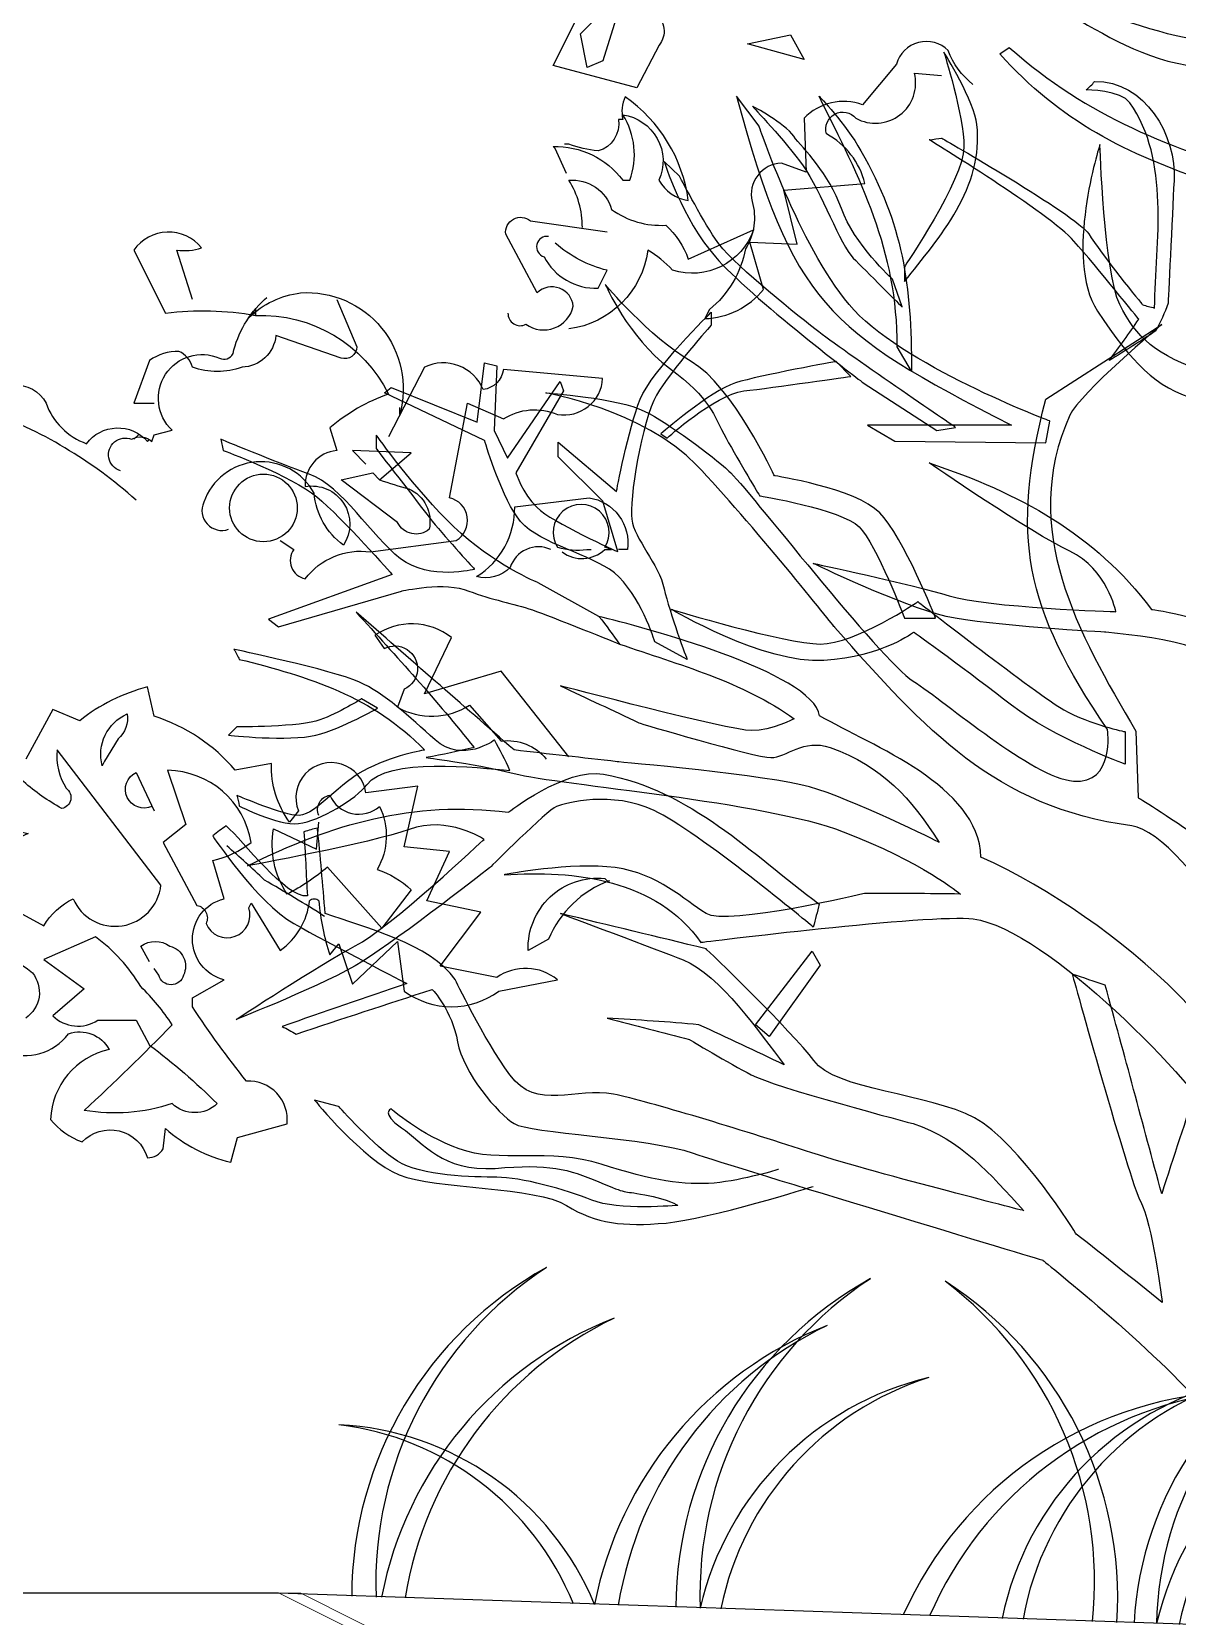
# Model space of a CAD drawing. Header units: millimetres. Extents: x 3633 to 4629, y 3430 to 3787.
# Drawn here: x 4471.67 to 4475.48, y 3589.34 to 3594.61 of the extents above; entities that cross this region are included whole.
import ezdxf

# ---------------------------------------------------------------- set-up
doc = ezdxf.new("R2010")
doc.units = ezdxf.units.MM
doc.linetypes.add('HIDDEN', pattern=[9.525, 6.35, -3.175])

# ---------------------------------------------------------------- blocks, each defined once
blk = doc.blocks.new('grass')
at = {"color": 0}
for centre, radius, start, end in [((283.4, 7.6), 250.6, 120.9153, 181.7436), ((299.1, 17.8), 250.6, 125.1975, 184.082), ((498.8, 7.6), 250.6, 120.9153, 181.7436), ((514.5, 17.8), 250.6, 125.1975, 184.082), ((290.9, 7.6), 250.6, 358.2564, 59.0847), ((275.2, 17.8), 250.6, 355.918, 54.8025), ((953.9, 7.6), 250.6, 120.9153, 181.7436), ((969.6, 17.8), 250.6, 125.1975, 184.082), ((1174, 7.6), 250.6, 120.9153, 181.7436), ((1189.7, 17.8), 250.6, 125.1975, 184.082), ((300.2, -39.5), 250.6, 113.3716, 170.93), ((317.1, -31.4), 250.6, 117.6539, 172.7928), ((441.8, -39.5), 250.6, 113.3716, 170.93), ((458.7, -31.4), 250.6, 117.6539, 172.7928), ((778.4, -4.1), 225.6, 115.7068, 178.9593), ((793.3, 3.8), 225.6, 119.989, 180.9593), ((970.7, -39.5), 250.6, 113.3716, 170.93), ((987.6, -31.4), 250.6, 117.6539, 172.7928), ((1190.7, -39.5), 250.6, 113.3716, 170.93), ((1207.6, -31.4), 250.6, 117.6539, 172.7928), ((788.6, -45.9), 225.6, 106.7576, 168.2484), ((804.6, -40.5), 225.6, 111.0398, 169.6613), ((702.6, -45.9), 225.6, 11.7516, 73.2424), ((686.6, -40.5), 225.6, 10.3387, 68.9602), ((465.3, -38.9), 204.5, 105.3788, 169.0232), ((479.8, -34.3), 204.5, 109.661, 170.3333), ((666.7, -34.5), 204.5, 105.3788, 170.2977), ((681.3, -29.9), 204.5, 109.661, 171.6027), ((631.6, -94.2), 250.6, 95.3506, 157.9162), ((650.1, -91.8), 250.6, 99.6328, 158.5173), ((18.2, -79.9), 193.4, 24.414, 89.3231), ((3.8, -79.2), 193.4, 24.1831, 85.0409)]:
    blk.add_arc(centre, radius, start, end, dxfattribs=at)
blk = doc.blocks.new('*U290')
at = {"color": 0}
for points in [[(-761.9, 1735.5), (-804, 1599.9), (-820.4, 1592.9), (-827.4, 1627.9), (-783, 1672.4, 0.182709), (-722.2, 1679.4, 0.162277), (-712.8, 1672.4), (-750.2, 1649, -0.442368), (-745.6, 1616.3), (-768.9, 1571.8), (-855.5, 1595.2), (-813.4, 1679.4), (-857.8, 1721.5), (-836.8, 1728.5, 0.608597), (-806.4, 1716.8), (-799.3, 1719.1, -0.302765), (-785.3, 1761.2), (-811, 1812.7, -0.435272), (-757.3, 1808, -0.199997), (-689.4, 1763.6, -0.39035), (-696.5, 1709.8), (-738.5, 1702.8), (-761.9, 1737.8), (-761.9, 1735.5)], [(-420, 1575.5, -0.140045), (-445.7, 1610.6, 0.57489), (-499.5, 1596.5), (-534.5, 1554.4, 0.29335), (-595.3, 1540.4), (-593, 1484.3), (-618.7, 1493.6, 0.477875), (-649.1, 1453.9, -0.21463), (-656.1, 1404.8, -0.178345), (-693.5, 1341.7), (-698.2, 1332.3, 0.217789), (-637.4, 1362.7), (-651.4, 1411.8), (-602.3, 1409.5), (-616.4, 1465.6), (-532.2, 1472.6, 0.213028), (-571.9, 1524, -0.817993), (-541.5, 1540.4, 0.658905), (-480.8, 1587.2), (-452.7, 1584.8)], [(-841.7, 1483), (-853.4, 1508.8), (-855.7, 1511.1, -0.240921), (-783.3, 1476), (-776.2, 1476, 0.236053), (-783.3, 1543.8, -0.5), (-745.8, 1476, 0.236053), (-715.4, 1455, 0.211075), (-780.9, 1562.5, 0.162277), (-783.3, 1539.2), (-787.9, 1539.2, -0.383194), (-809, 1506.4, -0.056625), (-839.4, 1513.4), (-844, 1513.4)], [(-825.3, 1426.9, 0.143021), (-839.4, 1476, -0.358047), (-794.9, 1445.6, 0.172546), (-738.8, 1429.3, -0.123093), (-715.4, 1394.2), (-647.6, 1424.6, -0.40274), (-731.8, 1382.5, 0.082748), (-757.5, 1403.5, -0.343094), (-839.4, 1321.7)], [(-902.5, 1338.1, 0.566177), (-883.8, 1326.4, 0.534058), (-834.7, 1345.1, 0.630219), (-872.1, 1359.1), (-904.8, 1419.9, -0.679398), (-879.1, 1433.9), (-799.6, 1422.3)], [(-1229.9, 1352.1), (-1246.2, 1403.5, 0.123093), (-1220.5, 1405.9, 0.499542), (-1290.6, 1403.5), (-1257.9, 1338.1, -0.074951), (-1164.4, 1335.7, -0.294968), (-1026.4, 1253.9, 0.096375), (-1087.2, 1218.8), (-1080.2, 1195.4, 0.398468), (-1112.9, 1158, -0.659393), (-1073.2, 1097.2, -0.217575), (-1103.6, 1151, 0.649521), (-1218.2, 1141.7, 0.661377), (-1192.4, 1113.6)], [(-860.4, 1417.6, 0.926025), (-865.1, 1396.5, 0.286789), (-809, 1363.8), (-799.6, 1382.5, -0.120178), (-853.4, 1410.6)], [(-1304.7, 1174.4, -1.044418), (-1293, 1207.1, -0.323349), (-1271.9, 1204.8), (-1269.6, 1211.8), (-1250.9, 1216.5, -0.840088), (-1201.8, 1291.3, 0.4142), (-1187.8, 1296, -0.154678), (-1155, 1352.1), (-1152.7, 1354.4)], [(-1080.2, 1352.1), (-1059.2, 1303, -0.489075), (-1075.5, 1291.3), (-1143.3, 1314.7, -0.380188), (-1178.4, 1282, -0.181808), (-1229.9, 1282, 0.224854), (-1243.9, 1298.3, 0.162277), (-1274.3, 1289), (-1290.6, 1244.5), (-1269.6, 1244.5)], [(-1164.4, 1342.8), (-1164.4, 1335.7), (-1164.4, 1342.8), (-1171.4, 1333.4, -0.162277), (-1117.6, 1359.1, -0.516235), (-1014.7, 1232.9), (-1014.7, 1239.9)], [(-1138.7, 1101.9), (-1124.6, 1092.6, 0.54657), (-1112.9, 1062.2, -0.272095), (-1045.1, 1090.2), (-956.3, 1101.9, 0.677032), (-963.3, 1146.3), (-944.6, 1244.5), (-907.2, 1228.2, -0.248367), (-851.1, 1232.9, 0.452606), (-804.3, 1270.3), (-907.2, 1279.6, -0.333328), (-928.2, 1258.6, 0.430618), (-989, 1282), (-1026.4, 1209.5)], [(-1288.3, 1144, 0.094757), (-1445, 1237.5, -0.699951), (-1381.8, 1244.5, 0.222214), (-1339.8, 1202.5, -0.480621), (-1276.6, 1204.8), (-1274.3, 1207.1)], [(-1035.8, 1165, 0.021729), (-1005.4, 1155.7, -0.356949), (-984.3, 1113.6, -0.482147), (-1017.1, 1120.6), (-1075.5, 1165), (-1042.8, 1172.1), (-1035.8, 1165)], [(-858.1, 1092.6, 0.453766), (-900.2, 1073.9, -0.265564), (-935.2, 1064.5, 0.264557), (-895.5, 1137), (-818.3, 1146.3, -0.415939), (-778.6, 1092.6), (-787.9, 1092.6)], [(-846.4, 1090.2, 0.366302), (-802, 1092.6), (-794.9, 1092.6), (-802, 1094.9, 1.810471), (-851.1, 1094.9, 0.099014), (-820.7, 1092.6), (-816, 1092.6)], [(-839.4, 877.4), (-909.5, 966.3), (-989, 942.9), (-961, 1001.4, 0.323273), (-1040.5, 1003.7), (-1031.1, 989.7, -1.034378), (-1010.1, 947.6), (-1017.1, 928.9, 0.280991), (-942.3, 931.2), (-909.5, 893.8, -0.26123), (-862.8, 875.1)], [(-1494.1, 667, -0.294098), (-1395.9, 653, -0.441696), (-1402.9, 606.2)], [(-1423.9, 571.1, 0.332855), (-1358.5, 589.8, -0.375732), (-1316.4, 573.5, 0.339447), (-1377.2, 501, 0.128281), (-1344.4, 477.6, -0.578079), (-1276.6, 461.2, 0.276978), (-1260.3, 470.6), (-1257.9, 491.6, 0.124008), (-1190.1, 456.6), (-1183.1, 482.3), (-1131.7, 496.3, 0.463104), (-1173.7, 540.7, -0.025284), (-1229.9, 617.9), (-1229.9, 627.3), (-1197.1, 646, -0.779266), (-1197.1, 730.1), (-1208.8, 769.9, 0.118973), (-1169.1, 788.6, 0.363647), (-1255.6, 863.4), (-1236.9, 807.3), (-1260.3, 788.6), (-1225.2, 723.1, -0.5), (-1215.8, 704.4, 0.970154), (-1171.4, 720.8), (-1169.1, 725.5), (-1138.7, 676.4, 0.208466), (-1108.3, 727.8, -0.5), (-1098.9, 727.8, 0.056854), (-1087.2, 671.7), (-1077.9, 683.4), (-1063.8, 641.3), (-1017.1, 685.7), (-1010.1, 634.3, 0.333328), (-911.9, 634.3), (-851.1, 646, 0.334427), (-914.2, 648.3), (-972.7, 660), (-930.6, 716.1), (-986.7, 727.8), (-963.3, 779.2), (-1010.1, 783.9), (-996, 847), (-1049.8, 840, 1.125015), (-1120, 821.3), (-1129.3, 809.6, -0.162277), (-1148, 870.4), (-1185.4, 863.4, 0.14122), (-1269.6, 919.5), (-1276.6, 949.9, 0.106674), (-1346.8, 914.9), (-1374.8, 926.5), (-1402.9, 875.1, 0.62291)], [(-1321, 872.8), (-1323.4, 868.1, -0.369919), (-1297.7, 921.9, -0.265564), (-1307, 896.1), (-1321, 872.8)], [(-1428.6, 674), (-1447.3, 718.4, -0.563461), (-1409.9, 716.1), (-1384.2, 702.1, -0.132751), (-1353.8, 730.1, 0.770752), (-1262.6, 744.2), (-1370.1, 884.5, 0.176163), (-1360.8, 844.7, -0.659393), (-1365.5, 823.7, -0.051254), (-1405.2, 851.7, 0.123093), (-1435.6, 872.8, 0.535172), (-1400.5, 797.9, -0.225418), (-1461.3, 793.3, 0.260452), (-1524.5, 760.5), (-1557.2, 727.8, 1.152542), (-1578.3, 781.6)], [(-1271.9, 826, -1), (-1288.3, 861.1), (-1269.6, 821.3)], [(-1098.9, 816.6, -0.480621), (-1087.2, 837.7, 0.516449), (-1035.8, 826, -0.249695), (-1038.1, 760.5, -0.105927), (-1003, 739.5), (-1033.4, 699.7), (-1089.6, 762.9, -0.054871), (-1131.7, 734.8, -0.192581), (-1145.7, 802.6), (-1101.3, 781.6), (-1098.9, 809.6)], [(-799.6, 748.8), (-797.3, 748.8, 0.20787), (-860.4, 688), (-881.5, 676.4, -0.455139), (-802, 751.2), (-799.6, 748.8)], [(-1274.3, 578.2, -0.033035), (-1204.1, 517.4, -0.399994), (-1250.9, 517.4, -0.122452), (-1342.1, 510.3, 0.012192), (-1250.9, 599.2, 0.056335), (-1283.6, 638.9, 0.100357), (-1330.4, 690.4), (-1384.2, 667), (-1342.1, 636.6), (-1374.8, 608.5, 0.349121), (-1328.1, 603.9), (-1288.3, 603.9), (-1274.3, 578.2)], [(-1274.3, 664.7), (-1283.6, 681, -0.309357), (-1253.2, 681, -0.468369), (-1239.2, 650.6, -0.763794), (-1264.9, 650.6), (-1269.6, 657.6)]]:
    blk.add_lwpolyline(points, format="xyb", dxfattribs=at)
for points in [[(-653.8, 1617.6), (-609.4, 1626.9), (-595.3, 1601.2), (-653.8, 1617.6)], [(-1286, 1211.8), (-1290.6, 1207.1), (-1286, 1211.8)], [(-1035.8, 1165), (-1003, 1193.1), (-1063.8, 1195.4), (-1049.8, 1181.4)]]:
    blk.add_lwpolyline(points, dxfattribs=at)
blk.add_circle((-1156.2, 1135.8), 35.1, dxfattribs=at)
for points, knots in [([(-80.6, 1643.2), (-80.6, 1643.2), (-107.5, 1614.5), (-178.4, 1620.6), (-178.4, 1620.6), (-249.2, 1626.7), (-421.5, 1704.3), (-421.5, 1704.3)], [0.35, 0.35, 0.35, 0.35, 0.4, 0.4, 0.4, 0.4, 0.45, 0.45, 0.45, 0.45]), ([(-430.1, 1687.2), (-415.4, 1683.6), (-348.2, 1664), (-308.5, 1641.4), (-308.5, 1641.4), (-268.8, 1618.8), (-225.4, 1593.1), (-166.8, 1593.1), (-166.8, 1593.1), (-108.1, 1593.1), (-55.6, 1616.4), (-55.6, 1616.4)], [0.7, 0.7, 0.7, 0.7, 0.75, 0.75, 0.75, 0.75, 0.8, 0.8, 0.8, 0.8, 0.85, 0.85, 0.85, 0.85]), ([(-450.2, 1609), (-450.2, 1609), (-429.4, 1543.7), (-429.4, 1510.1), (-429.4, 1510.1), (-429.4, 1477.1), (-491.1, 1386.1), (-491.1, 1386.1)], [0, 0, 0, 0, 0.2, 0.2, 0.2, 0.2, 0.4, 0.4, 0.4, 0.4]), ([(-340.3, 1226), (-340.3, 1226), (-496.6, 1284.7), (-548.6, 1347), (-548.6, 1347), (-600.5, 1409.3), (-642, 1532.1), (-642, 1532.1)], [0.625, 0.625, 0.625, 0.625, 0.75, 0.75, 0.75, 0.75, 0.875, 0.875, 0.875, 0.875]), ([(-503.4, 1373.2), (-503.4, 1373.2), (-543.7, 1409.9), (-556.5, 1446.5), (-556.5, 1446.5), (-569.3, 1483.2), (-596.2, 1508.8), (-606, 1521.7)], [0.5714286, 0.5714286, 0.5714286, 0.5714286, 0.7142857, 0.7142857, 0.7142857, 0.7142857, 0.8571429, 0.8571429, 0.8571429, 0.8571429]), ([(-248, 1331.7), (-248, 1331.7), (-290.8, 1384.8), (-315.2, 1412.9), (-315.2, 1412.9), (-339.6, 1441), (-465.5, 1518), (-465.5, 1518)], [0.3571429, 0.3571429, 0.3571429, 0.3571429, 0.4285714, 0.4285714, 0.4285714, 0.4285714, 0.5, 0.5, 0.5, 0.5]), ([(-596.2, 1491.1), (-577.9, 1464.9), (-557.1, 1408.1), (-544.3, 1395.2), (-544.3, 1395.2), (-531.5, 1382.4), (-493.6, 1344.5), (-493.6, 1344.5)], [0.1428571, 0.1428571, 0.1428571, 0.1428571, 0.2857143, 0.2857143, 0.2857143, 0.2857143, 0.4285714, 0.4285714, 0.4285714, 0.4285714]), ([(-691.5, 1325.6), (-691.5, 1325.6), (-733, 1279.2), (-748.3, 1252.9), (-748.3, 1252.9), (-763.6, 1226.6), (-777, 1142.9), (-774, 1124)], [0.81481481, 0.81481481, 0.81481481, 0.81481481, 0.85185185, 0.85185185, 0.85185185, 0.85185186, 0.88888889, 0.88888889, 0.88888889, 0.88888889]), ([(-863.2, 1255.3), (-863.2, 1255.3), (-787.4, 1249.8), (-761.1, 1236.4), (-761.1, 1236.4), (-734.9, 1223), (-690.9, 1190.6), (-673.2, 1174.1)], [0.2352941, 0.2352941, 0.2352941, 0.2352941, 0.2941176, 0.2941176, 0.2941176, 0.2941177, 0.3529412, 0.3529412, 0.3529412, 0.3529412]), ([(-641.4, 1148.4), (-641.4, 1148.4), (-556.5, 1134.4), (-538.2, 1116.1), (-538.2, 1116.1), (-519.9, 1097.7), (-491.1, 1021.4), (-491.1, 1021.4)], [0.3, 0.3, 0.3, 0.3, 0.4, 0.4, 0.4, 0.4, 0.5, 0.5, 0.5, 0.5]), ([(-585.8, 1078.2), (-585.8, 1078.2), (-483.8, 1056.8), (-444.7, 1044.6), (-444.7, 1044.6), (-405.6, 1032.4), (-271.8, 1028.1), (-271.8, 1028.1)], [0.6666667, 0.6666667, 0.6666667, 0.6666667, 0.75, 0.75, 0.75, 0.75, 0.8333333, 0.8333333, 0.8333333, 0.8333333]), ([(-943.2, 1049.5), (-919.4, 1040.3), (-896.8, 1036.6), (-877.2, 1029.9), (-877.2, 1029.9), (-857.7, 1023.2), (-786.8, 994.5), (-786.8, 994.5)], [0.8421053, 0.8421053, 0.8421053, 0.8421053, 0.8947368, 0.8947368, 0.8947368, 0.8947369, 0.9473684, 0.9473684, 0.9473684, 0.9473684]), ([(-733, 1030.5), (-733, 1030.5), (-614.5, 994.5), (-578.5, 994.5), (-578.5, 994.5), (-541.8, 994.5), (-477.1, 1038.5), (-477.1, 1038.5)], [0, 0, 0, 0, 0.1111111, 0.1111111, 0.1111111, 0.1111111, 0.2222222, 0.2222222, 0.2222222, 0.2222222]), ([(-605.4, 916.9), (-605.4, 916.9), (-628, 904.7), (-650, 904.7), (-650, 904.7), (-672.6, 904.7), (-847.9, 951.1), (-847.9, 951.1)], [0.55172414, 0.55172414, 0.55172414, 0.55172414, 0.56896552, 0.56896552, 0.56896552, 0.56896553, 0.5862069, 0.5862069, 0.5862069, 0.5862069]), ([(-766.6, 912.6), (-766.6, 912.6), (-646.3, 876.6), (-629.8, 876.6), (-629.8, 876.6), (-613.3, 876.6), (-596.2, 896.8), (-568.1, 887)], [0.60344828, 0.60344828, 0.60344828, 0.60344828, 0.62068966, 0.62068966, 0.62068966, 0.62068967, 0.63793103, 0.63793103, 0.63793103, 0.63793103]), ([(-1181.4, 826.5), (-1181.4, 826.5), (-1141.7, 805.7), (-1119.7, 808.2), (-1119.7, 808.2), (-1097.7, 810.6), (-1059.9, 833.8), (-1048.9, 848.5)], [0.6923077, 0.6923077, 0.6923077, 0.6923077, 0.7692308, 0.7692308, 0.7692308, 0.7692308, 0.8461538, 0.8461538, 0.8461538, 0.8461538]), ([(-697, 714.7), (-719.6, 728.8), (-746.5, 756.3), (-791.1, 762.4), (-791.1, 762.4), (-835.7, 768.5), (-906.5, 755), (-906.5, 755)], [0.84482759, 0.84482759, 0.84482759, 0.84482759, 0.86206897, 0.86206897, 0.86206897, 0.86206898, 0.87931034, 0.87931034, 0.87931034, 0.87931034]), ([(-815.5, 417.2), (-841.8, 428.2), (-890, 441), (-913.9, 441), (-913.9, 441), (-937.7, 441), (-993.3, 442.3), (-1017.1, 457.5), (-1017.1, 457.5), (-1040.9, 472.8), (-1078.2, 514.4), (-1078.2, 514.4)], [0.7894737, 0.7894737, 0.7894737, 0.7894737, 0.8421053, 0.8421053, 0.8421053, 0.8421053, 0.8947368, 0.8947368, 0.8947368, 0.8947369, 0.9473684, 0.9473684, 0.9473684, 0.9473684]), ([(-915.7, 450.2), (-860.1, 455.1), (-839.9, 449.6), (-808.2, 436.2), (-808.2, 436.2), (-776.4, 422.7), (-786.2, 427.6), (-760.5, 422.7), (-760.5, 422.7), (-734.9, 417.8), (-726.3, 411.7), (-726.3, 411.7)], [0.5789474, 0.5789474, 0.5789474, 0.5789474, 0.6315789, 0.6315789, 0.6315789, 0.631579, 0.6842105, 0.6842105, 0.6842105, 0.6842105, 0.7368421, 0.7368421, 0.7368421, 0.7368421])]:
    blk.add_open_spline(points, degree=3, knots=knots, dxfattribs=at)
for points in [[(-392.2, 1607.2), (-392.2, 1607.2), (-382.4, 1613.9), (-382.4, 1613.9)], [(-382.4, 1613.9), (-298.7, 1540), (-216.9, 1510.1), (-110, 1477.7)], [(-416, 1533.9), (-417.8, 1556.5), (-450.2, 1609), (-450.2, 1609)], [(-172.9, 1473.4), (-260.8, 1503.4), (-329.3, 1536.9), (-392.2, 1607.2)], [(-293.8, 1578.5), (-241.9, 1579.7), (-208.3, 1522.3), (-211.4, 1475.3)], [(-642, 1532.1), (-642, 1532.1), (-665.2, 1563.2), (-665.2, 1563.2)], [(-665.2, 1563.2), (-607.2, 1348.8), (-572.4, 1320.1), (-380, 1221.7)], [(-579.7, 1563.2), (-579.7, 1563.2), (-552.2, 1535.1), (-536.3, 1506.4)], [(-498.5, 1303), (-498.5, 1403.8), (-536.3, 1475.9), (-579.7, 1563.2)], [(-302.4, 1569.9), (-299.3, 1572.4), (-296.3, 1575.4), (-293.8, 1578.5)], [(-257.2, 1556.5), (-266.3, 1569.3), (-302.4, 1569.9), (-302.4, 1569.9)], [(-606, 1521.7), (-615.1, 1535.1), (-648.7, 1552.8), (-648.7, 1552.8)], [(-648.7, 1552.8), (-648.7, 1552.8), (-615.1, 1516.8), (-596.2, 1491.1)], [(-231.5, 1343.3), (-230.3, 1412.9), (-215, 1496), (-257.2, 1556.5)], [(-491.1, 1370.8), (-455.1, 1416), (-408.1, 1469.1), (-416, 1533.9)], [(-465.5, 1518), (-460.6, 1518.6), (-456.3, 1519.2), (-452.7, 1519.8)], [(-452.7, 1519.8), (-452.7, 1519.8), (-312.8, 1439.8), (-299.9, 1420.3)], [(-536.3, 1506.4), (-492.4, 1430), (-483.8, 1367.7), (-483.8, 1277.9)], [(-288.3, 1513.1), (-288.3, 1513.1), (-326.2, 1394.6), (-290.8, 1340.2)], [(-267.6, 1347), (-284.1, 1380), (-288.3, 1513.1), (-288.3, 1513.1)], [(-724.5, 1480.1), (-724.5, 1480.1), (-740.4, 1495.4), (-740.4, 1495.4)], [(-740.4, 1495.4), (-740.4, 1495.4), (-722, 1436.2), (-687.2, 1396.4)], [(-687.2, 1414.8), (-702.5, 1438), (-724.5, 1480.1), (-724.5, 1480.1)], [(-211.4, 1475.3), (-213.2, 1438.6), (-217.5, 1348.2), (-217.5, 1348.2)], [(-582.8, 1320.7), (-610.9, 1343.3), (-672, 1391), (-687.2, 1414.8)], [(-299.9, 1420.3), (-287.7, 1400.1), (-244.3, 1347), (-244.3, 1347)], [(-687.2, 1396.4), (-652.4, 1355.5), (-533.9, 1265.7), (-533.9, 1265.7)], [(-491.1, 1386.1), (-491.1, 1386.1), (-491.1, 1370.8), (-491.1, 1370.8)], [(-712.3, 1287.7), (-756.3, 1313.4), (-801.5, 1367.7), (-801.5, 1367.7)], [(-801.5, 1367.7), (-801.5, 1367.7), (-777.6, 1312.8), (-734.9, 1281)], [(-493.6, 1344.5), (-493.6, 1344.5), (-503.4, 1373.2), (-503.4, 1373.2)], [(-765.4, 1248.6), (-752.6, 1279.2), (-691.5, 1339), (-691.5, 1339)], [(-691.5, 1339), (-691.5, 1339), (-691.5, 1325.6), (-691.5, 1325.6)], [(-290.8, 1340.2), (-255.3, 1286.5), (-230.3, 1260.8), (-188.8, 1248.6)], [(-176.5, 1276.1), (-230.3, 1293.8), (-251.1, 1313.4), (-267.6, 1347)], [(-244.3, 1347), (-240.1, 1345.1), (-235.8, 1344.5), (-231.5, 1343.3)], [(-217.5, 1348.2), (-221.1, 1338.4), (-225.4, 1328.6), (-230.3, 1319.5)], [(-438, 1219.3), (-438, 1219.3), (-554.7, 1298.7), (-582.8, 1320.7)], [(-344.5, 1248.6), (-344.5, 1248.6), (-224.2, 1326.2), (-224.2, 1326.2)], [(-224.2, 1326.2), (-224.2, 1326.2), (-309.1, 1254.7), (-319.5, 1232.1)], [(-278.6, 1288.9), (-268.2, 1303), (-257.8, 1317), (-248, 1331.7)], [(-230.3, 1319.5), (-246.2, 1309.1), (-262.1, 1298.7), (-278.6, 1288.9)], [(-483.8, 1277.9), (-483.8, 1277.9), (-498.5, 1303), (-498.5, 1303)], [(-934.6, 1224.8), (-934.6, 1224.8), (-926.7, 1286.5), (-926.7, 1286.5)], [(-926.7, 1286.5), (-926.7, 1286.5), (-913.9, 1283.4), (-913.9, 1283.4)], [(-913.9, 1283.4), (-913.9, 1283.4), (-916.9, 1216.2), (-916.9, 1216.2)], [(-626.1, 1169.2), (-626.1, 1169.2), (-669.5, 1263.3), (-712.3, 1287.7)], [(-562, 1287.7), (-562, 1287.7), (-640.2, 1273.7), (-666.5, 1265.7)], [(-546.7, 1272.4), (-546.7, 1272.4), (-562, 1287.7), (-562, 1287.7)], [(-902.9, 1187.5), (-902.9, 1187.5), (-848.5, 1266.9), (-848.5, 1266.9)], [(-848.5, 1266.9), (-848.5, 1266.9), (-844.8, 1257.2), (-844.8, 1257.2)], [(-734.9, 1281), (-691.5, 1248.6), (-689.7, 1233.3), (-676.2, 1208.3)], [(-657.9, 1257.2), (-627.4, 1260.8), (-546.7, 1272.4), (-546.7, 1272.4)], [(-1030.5, 1255.3), (-1030.5, 1255.3), (-1023.8, 1260.8), (-1023.8, 1260.8)], [(-926.7, 1205.9), (-926.7, 1205.9), (-1030.5, 1255.3), (-1030.5, 1255.3)], [(-1023.8, 1260.8), (-1023.8, 1260.8), (-934.6, 1224.8), (-934.6, 1224.8)], [(-844.8, 1257.2), (-844.8, 1257.2), (-894.3, 1172.3), (-894.3, 1172.3)], [(-706.8, 1180.2), (-762.4, 1237.6), (-863.2, 1255.3), (-863.2, 1255.3)], [(-666.5, 1265.7), (-692.7, 1257.2), (-744, 1212.6), (-744, 1212.6)], [(-737.3, 1208.3), (-737.3, 1208.3), (-688.5, 1252.9), (-657.9, 1257.2)], [(-533.9, 1265.7), (-533.9, 1265.7), (-457.5, 1216.2), (-457.5, 1216.2)], [(-789.9, 1152.7), (-789.9, 1152.7), (-777.6, 1218.1), (-765.4, 1248.6)], [(-280.4, 905.9), (-366.5, 1032.4), (-381.2, 1106.3), (-344.5, 1248.6)], [(-529.6, 1221.7), (-529.6, 1221.7), (-500.9, 1205.2), (-500.9, 1205.2)], [(-380, 1221.7), (-380, 1221.7), (-529.6, 1221.7), (-529.6, 1221.7)], [(-457.5, 1216.2), (-457.5, 1216.2), (-438, 1219.3), (-438, 1219.3)], [(-319.5, 1232.1), (-372.6, 1114.2), (-310.3, 1004.9), (-251.1, 904.1)], [(-344.5, 1203.4), (-344.5, 1203.4), (-340.3, 1226), (-340.3, 1226)], [(-1200.4, 1207.1), (-1200.4, 1207.1), (-1197.9, 1195.5), (-1197.9, 1195.5)], [(-1108.7, 1171), (-1143.5, 1183.3), (-1200.4, 1207.1), (-1200.4, 1207.1)], [(-1039.1, 1211.4), (-1039.1, 1211.4), (-1039.1, 1197.3), (-1039.1, 1197.3)], [(-958.5, 1116.1), (-998.2, 1153.9), (-1039.1, 1211.4), (-1039.1, 1211.4)], [(-893.1, 1126.4), (-911.4, 1152.7), (-926.7, 1205.9), (-926.7, 1205.9)], [(-916.9, 1216.2), (-916.9, 1216.2), (-902.9, 1187.5), (-902.9, 1187.5)], [(-850.3, 1204), (-850.3, 1204), (-789.9, 1152.7), (-789.9, 1152.7)], [(-850.3, 1188.8), (-850.3, 1188.8), (-850.3, 1204), (-850.3, 1204)], [(-744, 1212.6), (-744, 1212.6), (-737.3, 1208.3), (-737.3, 1208.3)], [(-676.2, 1208.3), (-662.2, 1183.3), (-641.4, 1148.4), (-641.4, 1148.4)], [(-500.9, 1205.2), (-500.9, 1205.2), (-344.5, 1203.4), (-344.5, 1203.4)], [(-1197.9, 1195.5), (-1197.9, 1195.5), (-1127.1, 1169.2), (-1100.8, 1147.2)], [(-1039.1, 1197.3), (-1039.1, 1197.3), (-996.3, 1141.7), (-981.1, 1122.2)], [(-803.9, 1142.9), (-803.9, 1142.9), (-850.3, 1188.8), (-850.3, 1188.8)], [(-1014, 1083.1), (-1044.6, 1106.9), (-1073.9, 1158.2), (-1108.7, 1171)], [(-894.3, 1172.3), (-894.3, 1172.3), (-887.6, 1150.9), (-872.3, 1136.2)], [(-563.2, 1011.6), (-563.2, 1011.6), (-651.2, 1122.2), (-706.8, 1180.2)], [(-673.2, 1174.1), (-655.5, 1158.2), (-516.2, 978), (-482, 956)], [(-516.8, 1130.7), (-541.8, 1156.4), (-626.1, 1169.2), (-626.1, 1169.2)], [(-319.5, 1091), (-359.2, 1109.3), (-465.5, 1182.6), (-465.5, 1182.6)], [(-465.5, 1182.6), (-371.4, 1150.9), (-294.4, 1109.3), (-234.6, 1030.5)], [(-1100.8, 1147.2), (-1073.9, 1125.2), (-1022.6, 1066.6), (-1022.6, 1066.6)], [(-872.3, 1136.2), (-857.1, 1120.9), (-788.6, 1090.4), (-788.6, 1090.4)], [(-788.6, 1090.4), (-788.6, 1090.4), (-803.9, 1142.9), (-803.9, 1142.9)], [(-981.1, 1122.2), (-965.2, 1102.6), (-937.1, 1072.1), (-937.1, 1072.1)], [(-797.2, 1072.1), (-824.7, 1090.4), (-875.4, 1100.2), (-893.1, 1126.4)], [(-774, 1124), (-771.5, 1103.8), (-745.9, 1077.6), (-740.4, 1051.9)], [(-458.8, 1021.4), (-458.8, 1021.4), (-491.8, 1105.7), (-516.8, 1130.7)], [(-871.1, 1058), (-871.1, 1058), (-918.7, 1077.6), (-958.5, 1116.1)], [(-271.8, 1028.1), (-271.8, 1028.1), (-280.4, 1072.1), (-319.5, 1091)], [(-937.1, 1072.1), (-937.1, 1072.1), (-983.5, 1059.9), (-1014, 1083.1)], [(-750.1, 996.9), (-752.6, 1004.3), (-769.1, 1053.8), (-797.2, 1072.1)], [(-447.8, 1023.2), (-493.6, 1033.6), (-585.8, 1078.2), (-585.8, 1078.2)], [(-1022.6, 1066.6), (-1022.6, 1066.6), (-1150.9, 1020.2), (-1150.9, 1020.2)], [(-1012.8, 1049.5), (-1012.8, 1049.5), (-967, 1059.9), (-943.2, 1049.5)], [(-808.2, 1023.2), (-808.2, 1023.2), (-871.1, 1058), (-871.1, 1058)], [(-1140.5, 1012.2), (-1140.5, 1012.2), (-1012.8, 1049.5), (-1012.8, 1049.5)], [(-740.4, 1051.9), (-734.9, 1026.9), (-716.6, 978.6), (-716.6, 978.6)], [(-477.1, 1038.5), (-477.1, 1038.5), (-353.1, 942), (-325.6, 926.1)], [(-1150.9, 1020.2), (-1150.9, 1020.2), (-1140.5, 1012.2), (-1140.5, 1012.2)], [(-1059.9, 1027.5), (-1018.9, 982.3), (-975.6, 935.2), (-937.7, 887)], [(-896.1, 884.5), (-950.5, 932.2), (-1004.9, 979.2), (-1059.9, 1027.5)], [(-808.2, 1023.2), (-800.2, 1013.4), (-793.5, 1003.7), (-786.8, 994.5)], [(-579.1, 920), (-585.8, 965.2), (-765.4, 1012.8), (-808.2, 1023.2)], [(-574.8, 977.4), (-635.9, 973.1), (-733, 1030.5), (-733, 1030.5)], [(-491.1, 1021.4), (-491.1, 1021.4), (-458.8, 1021.4), (-458.8, 1021.4)], [(-282.2, 1006.7), (-282.2, 1006.7), (-402.6, 1013.4), (-447.8, 1023.2)], [(-234.6, 1030.5), (-234.6, 1030.5), (-159.4, 1021.4), (-136.2, 989)], [(-481.4, 1006.7), (-481.4, 1006.7), (-513.1, 981.7), (-574.8, 977.4)], [(-255.3, 805.7), (-397.7, 825.3), (-469.1, 905.3), (-563.2, 1011.6)], [(-380, 931), (-423.3, 964.6), (-481.4, 1006.7), (-481.4, 1006.7)], [(-125.8, 924.9), (-152.1, 996.9), (-218.1, 999.4), (-282.2, 1006.7)], [(-1186.9, 989), (-1184.5, 985.3), (-1182.6, 981.7), (-1181.4, 978.6)], [(-1057.4, 955.4), (-1085.5, 967.6), (-1186.9, 989), (-1186.9, 989)], [(-786.8, 994.5), (-725.1, 973.1), (-659.1, 955.4), (-605.4, 916.9)], [(-716.6, 978.6), (-716.6, 978.6), (-750.1, 996.9), (-750.1, 996.9)], [(-1181.4, 978.6), (-1109.3, 960.9), (-1042.1, 939.5), (-989, 884.5)], [(-978, 894.9), (-1005.5, 919.4), (-1029.9, 943.2), (-1057.4, 955.4)], [(-482, 956), (-447.2, 934), (-358.6, 855.8), (-315.8, 852.2)], [(-1054.4, 937.7), (-1054.4, 937.7), (-1078.2, 922.4), (-1097.7, 915.7)], [(-1037.9, 927.9), (-1037.9, 927.9), (-1054.4, 937.7), (-1054.4, 937.7)], [(-847.9, 951.1), (-821, 938.3), (-793.5, 925.5), (-766.6, 912.6)], [(-1102, 899.8), (-1073.9, 907.1), (-1037.9, 927.9), (-1037.9, 927.9)], [(-262.1, 869.9), (-262.1, 869.9), (-336.6, 896.8), (-380, 931)], [(-325.6, 926.1), (-298.1, 910.8), (-262.1, 903.5), (-262.1, 903.5)], [(-1183.9, 908.4), (-1183.9, 908.4), (-1192.4, 899.8), (-1192.4, 899.8)], [(-1097.7, 915.7), (-1116.7, 908.4), (-1183.9, 908.4), (-1183.9, 908.4)], [(-411.7, 773.4), (-414.2, 847.9), (-523.5, 888.2), (-579.1, 920)], [(-315.8, 852.2), (-272.4, 848.5), (-280.4, 905.9), (-280.4, 905.9)], [(-1192.4, 899.8), (-1192.4, 899.8), (-1129.5, 893.1), (-1102, 899.8)], [(-916.3, 894.9), (-916.3, 894.9), (-949.9, 869.9), (-978, 894.9)], [(-900.4, 863.2), (-905.3, 874.2), (-910.8, 884.5), (-916.3, 894.9)], [(-262.1, 903.5), (-262.1, 903.5), (-262.1, 869.9), (-262.1, 869.9)], [(-251.1, 904.1), (-251.1, 904.1), (-248.6, 835.1), (-248.6, 835.1)], [(-989, 884.5), (-989, 884.5), (-1022.6, 879), (-1053.1, 862.5)], [(-1048.9, 848.5), (-1028.1, 877.2), (-932.8, 866.2), (-900.4, 863.2)], [(-937.7, 887), (-954.2, 883.3), (-970.1, 879.7), (-987.2, 876.6)], [(-987.2, 876.6), (-987.2, 876.6), (-944.4, 871.7), (-896.1, 860.1)], [(-789.2, 872.3), (-824.7, 876.6), (-860.7, 880.3), (-896.1, 884.5)], [(-589.5, 846.1), (-631, 858.3), (-789.2, 872.3), (-789.2, 872.3)], [(-568.1, 887), (-513.7, 867.4), (-484.4, 834.4), (-455.1, 788.6)], [(-1053.1, 862.5), (-1083.1, 846.1), (-1103.8, 813.7), (-1122.8, 816.7)], [(-902.3, 819.8), (-902.3, 819.8), (-843, 866.2), (-803.3, 859.5)], [(-896.1, 860.1), (-848.5, 847.9), (-635.9, 831.4), (-554.7, 799.6)], [(-803.3, 859.5), (-712.3, 842.4), (-650.6, 777.6), (-579.7, 724.5)], [(-750.8, 821.6), (-794.7, 842.4), (-842.4, 829.6), (-852.2, 825.9)], [(-455.1, 788.6), (-455.1, 788.6), (-546.7, 834.4), (-589.5, 846.1)], [(-1183.9, 837.5), (-1182.6, 833.8), (-1182, 830.2), (-1181.4, 826.5)], [(-1122.8, 816.7), (-1142.3, 819.2), (-1183.9, 837.5), (-1183.9, 837.5)], [(-1172.9, 764.2), (-1085.5, 807.6), (-1000.6, 832.6), (-902.3, 819.8)], [(-852.2, 825.9), (-861.9, 821.6), (-920.6, 763), (-920.6, 763)], [(-248.6, 835.1), (-248.6, 835.1), (-220.5, 818), (-180.2, 789.9)], [(-927.3, 791.7), (-927.3, 791.7), (-964.6, 816.7), (-1004.9, 802.1)], [(-585.8, 700.7), (-585.8, 700.7), (-706.2, 800.9), (-750.8, 821.6)], [(-1194.9, 805.7), (-1199.7, 802.7), (-1204, 799), (-1208.9, 795.4)], [(-1208.9, 795.4), (-1208.9, 795.4), (-1163.1, 726.3), (-1124.6, 704.3)], [(-1110.6, 733), (-1133.2, 730.6), (-1177.1, 790.5), (-1194.9, 805.7)], [(-1004.9, 802.1), (-1045.8, 787.4), (-1172.9, 764.2), (-1172.9, 764.2)], [(-1100.2, 803.3), (-1104.5, 802.7), (-1109.3, 800.9), (-1114.2, 799.6)], [(-1114.2, 799.6), (-1113, 777.6), (-1111.8, 755.6), (-1110.6, 733)], [(-1092.2, 714.7), (-1094.7, 744.7), (-1097.1, 774.6), (-1100.2, 803.3)], [(-1061.1, 681.1), (-1024.4, 700.1), (-927.3, 791.7), (-927.3, 791.7)], [(-554.7, 799.6), (-472.8, 768.5), (-433.1, 734.9), (-433.1, 734.9)], [(-78.2, 587.7), (-78.2, 587.7), (-196.7, 798.4), (-255.3, 805.7)], [(-1155.2, 749.5), (-1168, 761.8), (-1180.8, 773.4), (-1194.3, 785)], [(-68.4, 421.5), (-124.6, 575.4), (-265.1, 705.6), (-411.7, 773.4)], [(-920.6, 763), (-920.6, 763), (-1013.4, 690.3), (-1053.1, 665.2)], [(-906.5, 755), (-833.8, 759.9), (-747.7, 750.1), (-702.5, 684.8)], [(-1092.8, 711.7), (-1113.6, 725.1), (-1134.4, 737.3), (-1155.2, 749.5)], [(-532.7, 735.5), (-532.7, 735.5), (-675, 701.3), (-697, 714.7)], [(-579.7, 724.5), (-581.5, 716.6), (-583.4, 708.6), (-585.8, 700.7)], [(-433.1, 734.9), (-466.1, 735.5), (-499.7, 735.5), (-532.7, 735.5)], [(-957.2, 646.3), (-982.3, 683), (-1051.3, 700.1), (-1092.2, 714.7)], [(-697, 678.1), (-747.1, 690.3), (-797.8, 702.5), (-847.9, 714.7)], [(-847.9, 714.7), (-847.9, 714.7), (-744.7, 676.2), (-720.8, 666.5)], [(-702.5, 684.8), (-702.5, 684.8), (-463.7, 714.7), (-419.7, 709.2)], [(-419.7, 709.2), (-342.7, 698.8), (-190, 538.8), (-159.4, 486.9)], [(-1124.6, 704.3), (-1086.7, 683), (-1007.3, 642), (-1007.3, 642)], [(-1184.5, 604.8), (-1184.5, 604.8), (-1097.1, 662.2), (-1061.1, 681.1)], [(-585.2, 562), (-607.2, 591.9), (-697, 678.1), (-697, 678.1)], [(-645.7, 599.3), (-645.7, 599.3), (-587, 675.6), (-587, 675.6)], [(-587, 675.6), (-587, 675.6), (-578.5, 661), (-578.5, 661)], [(-1053.1, 665.2), (-1092.2, 640.8), (-1184.5, 604.8), (-1184.5, 604.8)], [(-720.8, 666.5), (-682.3, 651.2), (-641.4, 590.7), (-615.8, 557.7)], [(-578.5, 661), (-578.5, 661), (-631.6, 587), (-631.6, 587)], [(-1007.3, 642), (-1050.7, 627.4), (-1093.5, 612.7), (-1136.8, 597.4)], [(-900.4, 547.3), (-928.5, 585.2), (-957.2, 646.3), (-957.2, 646.3)], [(-317, 651.8), (-317, 651.8), (-257.8, 438), (-246.2, 416)], [(-282.8, 640.2), (-293.8, 643.9), (-305.4, 648.1), (-317, 651.8)], [(-1122.2, 589.5), (-1075.1, 605.4), (-1028.1, 620.6), (-981.1, 635.9)], [(-981.1, 635.9), (-981.1, 635.9), (-960.3, 613.9), (-954.8, 581.5)], [(-224.2, 423.9), (-243.7, 496), (-262.7, 568.1), (-282.8, 640.2)], [(-1136.8, 597.4), (-1131.9, 595), (-1127.1, 592.5), (-1122.2, 589.5)], [(-799.6, 606), (-770.9, 598.7), (-742.8, 591.3), (-714.1, 584)], [(-704.3, 599.3), (-736.1, 602.3), (-767.9, 604.2), (-799.6, 606)], [(-615.8, 557.7), (-645.1, 571.8), (-675, 585.8), (-704.3, 599.3)], [(-631.6, 587), (-631.6, 587), (-645.7, 599.3), (-645.7, 599.3)], [(-954.8, 581.5), (-949.3, 549.8), (-912.6, 506.4), (-896.1, 496.6)], [(-714.1, 584), (-714.1, 584), (-672.6, 558.9), (-650, 547.3)], [(-418.4, 502.7), (-465.5, 527.8), (-563.2, 531.5), (-585.2, 562)], [(-792.9, 527.2), (-831.4, 535.1), (-872.9, 508.9), (-900.4, 547.3)], [(-650, 547.3), (-628, 535.1), (-482, 496.6), (-482, 496.6)], [(-593.8, 468.5), (-659.7, 489.9), (-755, 519.2), (-792.9, 527.2)], [(-187.5, 537), (-199.1, 499.7), (-212, 461.8), (-224.2, 423.9)], [(-1078.2, 514.4), (-1078.2, 514.4), (-1103.2, 521.1), (-1103.2, 521.1)], [(-1103.2, 521.1), (-1103.2, 521.1), (-1053.1, 458.8), (-1015.3, 443.5)], [(-1023.8, 511.9), (-1023.8, 511.9), (-1035.4, 507.6), (-1012.8, 492.4)], [(-953, 470.4), (-993.3, 485), (-1023.8, 511.9), (-1023.8, 511.9)], [(-896.1, 496.6), (-880.9, 486.9), (-756.9, 482), (-710.4, 466.1)], [(-482, 496.6), (-431.3, 480.1), (-403.2, 444.7), (-367.1, 406.2)], [(-312.8, 381.8), (-312.8, 381.8), (-371.4, 477.1), (-418.4, 502.7)], [(-1012.8, 492.4), (-990.8, 477.1), (-970.7, 446.5), (-915.7, 450.2)], [(-805.7, 454.5), (-858.3, 471.6), (-912.6, 455.1), (-953, 470.4)], [(-710.4, 466.1), (-664.6, 450.2), (-347.6, 354.9), (-347.6, 354.9)], [(-367.1, 406.2), (-367.1, 406.2), (-527.2, 446.5), (-593.8, 468.5)], [(-688.5, 434.9), (-719.6, 432.5), (-752.6, 437.4), (-805.7, 454.5)], [(-621.9, 449), (-621.9, 449), (-657.9, 438), (-688.5, 434.9)], [(-1015.3, 443.5), (-978, 428.2), (-872.3, 431.3), (-841.8, 411.7)], [(-738.5, 393.4), (-693.9, 397.7), (-585.8, 431.3), (-585.8, 431.3)], [(-841.8, 411.7), (-810.6, 392.2), (-783.1, 389.7), (-738.5, 393.4)], [(-726.3, 411.7), (-726.3, 411.7), (-788.6, 406.2), (-815.5, 417.2)], [(-246.2, 416), (-234, 394), (-223.6, 310.9), (-223.6, 310.9)], [(-223.6, 310.9), (-253.5, 334.8), (-282.8, 358.6), (-312.8, 381.8)], [(-347.6, 354.9), (-347.6, 354.9), (-215, 248.6), (-175.3, 194.3)]]:
    blk.add_open_spline(points, degree=3, dxfattribs=at)

msp = doc.modelspace()

# ---------------------------------------------------------------- hatches: boundary and pattern name
at = {"lineweight": 15, "ltscale": 200}
h = msp.add_hatch(dxfattribs=at)
h.set_pattern_fill('GRAVEL', color=0, scale=0.37, style=0)
h.set_pattern_definition([(228.01279, (2932.24656, 3803.3455), (-75.184, -84.582), [1.26437, -125.17279]), (184.96974, (2931.40074, 3802.4057), (112.77599996, 9.39800054), [2.169697, -214.79998]), (132.510447, (2929.2392, 3802.21773), (93.98000004, -103.37799996), [1.52988, -151.458474]), (267.27369, (2925.574, 3799.86823), (9.39800002, 187.96), [1.975817, -195.60582]), (292.833654, (2925.48, 3797.89465), (-46.99, 112.776), [1.937445, -191.80729]), (357.27369, (2926.23184, 3796.10903), (-187.96, 9.39800002), [1.975817, -195.60582]), (37.69424, (2928.20542, 3796.01505), (-122.173999995, -93.98000001), [2.612917, -258.678527]), (72.255328, (2930.27298, 3797.6127), (65.78600002, 206.755999994), [2.46686, -244.21945]), (121.429566, (2931.0248, 3799.9622), (-75.18400001, 122.17399999), [1.98251, -196.26852]), (175.23636, (2929.99104, 3801.65385), (103.378, -9.398), [2.26334, -110.903567]), (222.397438, (2927.73552, 3801.8418), (-112.775999996, -103.378000004), [2.92699, -289.77206]), (138.814075, (2934.878, 3799.77425), (-65.786, 56.388), [0.999017, -98.903094]), (171.469234, (2934.12616, 3800.4321), (122.174, -18.79599998), [1.900623, -188.162164]), (225, (2932.2466, 3800.714), (-1e-15, -9.398), [1.329075, -11.961705]), (203.19859, (2931.5887, 3801.8418), (46.99, 18.796), [0.715733, -70.857303]), (291.80141, (2930.9308, 3801.5599), (-9.398, 28.194), [1.012193, -49.597586]), (30.96376, (2931.3068, 3800.62), (28.194, 18.796), [1.643983, -53.155303]), (161.56505, (2932.7165, 3801.466), (18.796, -9.398), [1.18876, -28.530323]), (16.38954, (2925.48, 3801.5599), (93.98, 28.194), [1.665326, -164.86766]), (70.346176, (2927.07766, 3802.0298), (-37.592, -103.378), [1.397116, -138.3142]), (293.19859, (2932.7165, 3803.3455), (-18.796, 46.99), [1.431456, -70.14158]), (343.61046, (2933.28034, 3802.0298), (-93.98, 28.194), [1.665326, -164.86766]), (339.443955, (2925.48, 3795.7331), (-46.99, 18.796), [1.60593, -78.690617]), (294.77514, (2926.9837, 3795.16923), (-46.99000006, 103.37799997), [1.345587, -133.213296]), (66.80141, (2932.8104, 3793.9475), (18.796, 46.99), [1.431456, -70.14158]), (17.354025, (2933.3743, 3795.2632), (-122.174, -37.592), [1.575396, -155.96379]), (69.443955, (2928.2054, 3793.9475), (-18.796, -46.99), [0.802965, -79.49358]), (101.30993, (2932.2466, 3793.9475), (-9.398, 37.592), [0.479204, -47.44138]), (165.96376, (2932.1526, 3794.4174), (28.194, -9.398), [1.937445, -36.8115]), (186.009006, (2930.273, 3794.8873), (93.98, 9.398), [1.79549, -177.75305]), (303.69007, (2931.3068, 3799.7743), (-9.398, 18.796), [1.3554, -32.52957]), (353.157227, (2932.0586, 3798.6465), (159.766, -18.79599999), [2.36636, -234.269234]), (60.945396, (2934.4081, 3798.36455), (-37.592, -65.786), [0.96758, -95.79075]), (90, (2934.878, 3799.21), (-9.398, 9.398), [0.56388, -8.83412]), (120.256437, (2930.085, 3795.1692), (37.592, -65.786), [1.30561, -129.25558]), (48.01279, (2929.42716, 3796.297), (75.184, 84.582), [2.52874, -123.90842]), (0, (2931.119, 3798.177), (9.398, 9.398), [2.44348, -6.95452]), (325.304846, (2933.5623, 3798.1766), (93.98000004, -65.78599995), [1.485955, -147.10947]), (254.0546, (2934.784, 3797.3308), (-9.398, -37.592), [1.36837, -67.050105]), (207.645975, (2934.4081, 3796.01505), (-178.56200001, -93.97999999), [2.227937, -220.56612]), (175.42608, (2932.43452, 3794.98127), (-122.174, 9.398), [2.35701, -233.34363])])
h.paths.add_polyline_path([(4449.2427, 3589.4228), (4472.5663, 3589.4217), (4487.4931, 3581.9228), (4453.6774, 3581.9228), (4408.5783, 3569.6083), (4393.333, 3569.6083), (4393.333, 3578.1019), (4412.3589, 3579.8062), (4413.2427, 3579.8853), (4419.2427, 3580.4228), (4419.2427, 3581.9228), (4425.2427, 3581.9228), (4425.2427, 3583.4228), (4431.2427, 3583.4228), (4431.2427, 3584.9228), (4437.2427, 3584.9228), (4437.2427, 3586.4228), (4443.2427, 3586.4228), (4443.2427, 3587.9228), (4449.2427, 3587.9228)])

# ---------------------------------------------------------------- linework, layer by layer
at = {"color": 0, "lineweight": 15, "ltscale": 200}
msp.add_lwpolyline([(4449.2427, 3589.4228), (4472.5663, 3589.4217), (4487.4931, 3581.9228), (4453.6774, 3581.9228), (4408.5783, 3569.6083), (4393.333, 3569.6083), (4393.333, 3578.1019), (4419.2427, 3580.4228), (4419.2427, 3580.4228), (4419.2427, 3580.4228), (4419.2427, 3581.9228), (4425.2427, 3581.9228), (4425.2427, 3583.4228), (4431.2427, 3583.4228), (4431.2427, 3584.9228), (4437.2427, 3584.9228), (4437.2427, 3586.4228), (4443.2427, 3586.4228), (4443.2427, 3587.9228), (4449.2427, 3587.9228)], close=True, dxfattribs=at)
at = {"color": 0, "linetype": 'HIDDEN', "lineweight": 15, "ltscale": 200}
msp.add_lwpolyline([(4453.6774, 3581.9228), (4487.4931, 3581.9228), (4472.4931, 3589.4228), (4427.4931, 3589.4228), (4405.8865, 3578.6195)], dxfattribs=at)
at = {"color": 0}
msp.add_lwpolyline([(4472.4931, 3589.4228), (4549.9667, 3586.7697)], dxfattribs=at)

# ---------------------------------------------------------------- block references
at = {"color": 0, "xscale": 0.003200000000069849, "yscale": 0.003200000000069849, "zscale": 0.003200000000069849}
msp.add_blockref('*U290', (4476.1425, 3589.3921), dxfattribs=at)
at = {"color": 0, "xscale": 0.004999999999999999, "yscale": 0.004999999999999999, "zscale": 0.004999999999999999, "rotation": 358.0391474294212}
msp.add_blockref('grass', (4472.5711, 3589.4172), dxfattribs=at)

doc.saveas('drawing.dxf')
